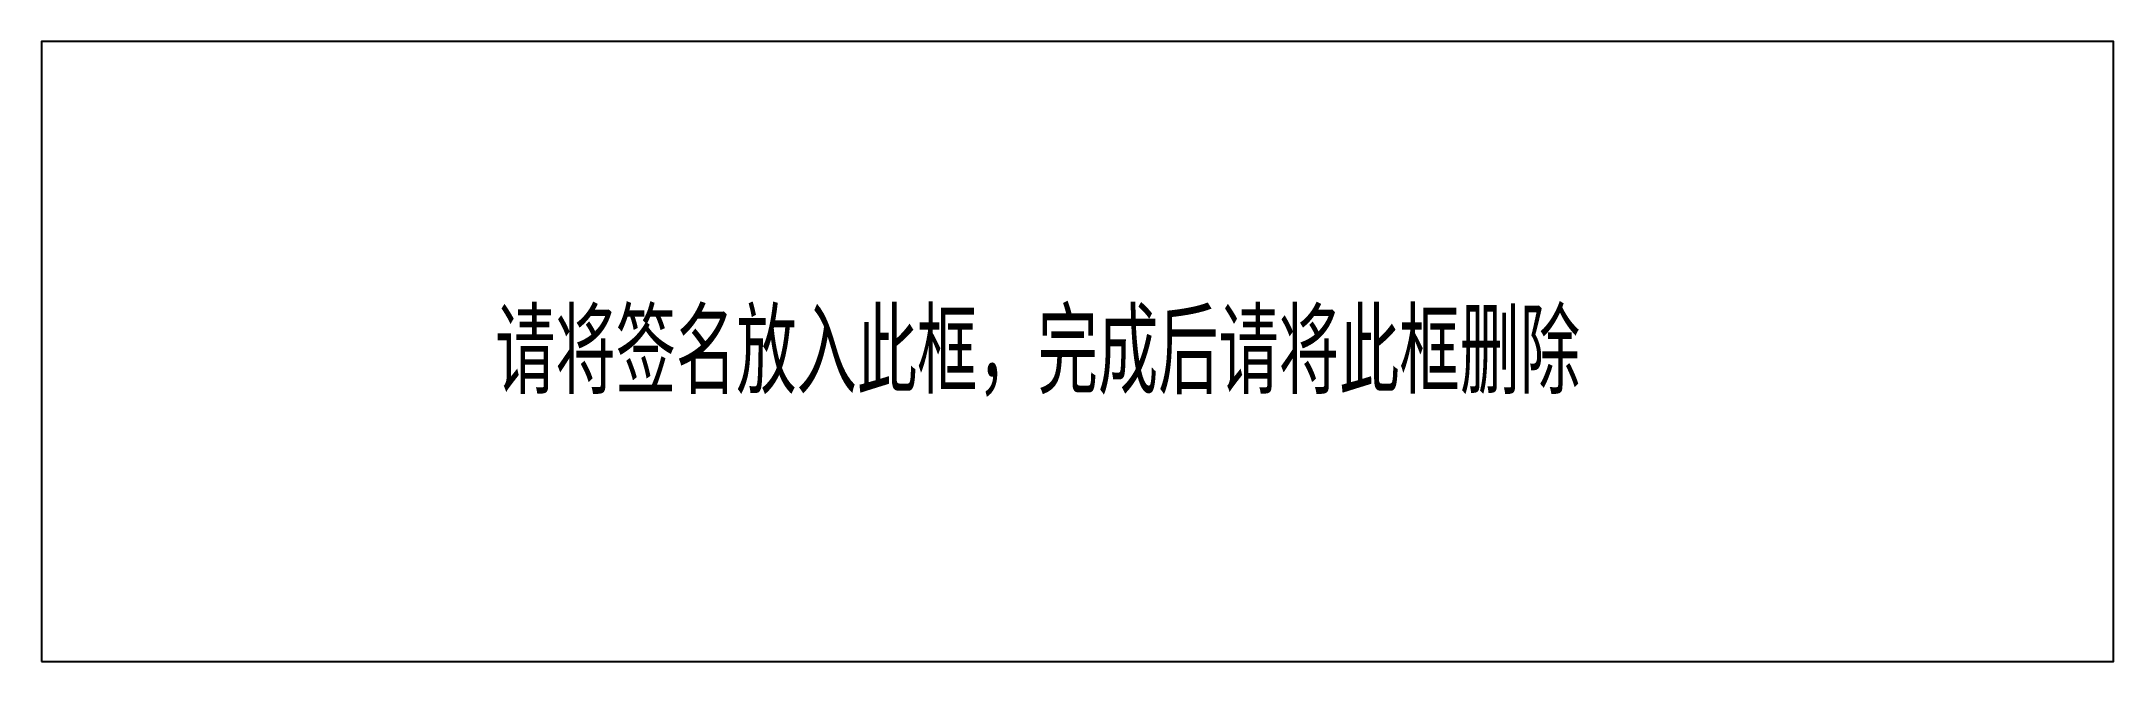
# Model space of a CAD drawing. Extents: x 0 to 742, y 0 to 222.
import ezdxf

# ---------------------------------------------------------------- set-up
doc = ezdxf.new("R2010")
doc.units = 0
doc.header["$LTSCALE"] = 1000
doc.header["$MEASUREMENT"] = 0
doc.styles.get("Standard").update_dxf_attribs({"font": 'gbenor.shx', "bigfont": 'gbcbig.shx'})

# ---------------------------------------------------------------- blocks, each defined once
blk = doc.blocks.new('qm')
blk.add_lwpolyline([(0, 0), (742.44, 0), (742.44, 222.17), (0, 222.17), (0, 0)])
blk.add_text('请将签名放入此框，完成后请将此框删除', height=30).set_placement((162.55, 95.83))

msp = doc.modelspace()

# ---------------------------------------------------------------- block references
msp.add_blockref('qm', (0, 0))

doc.saveas('drawing.dxf')
